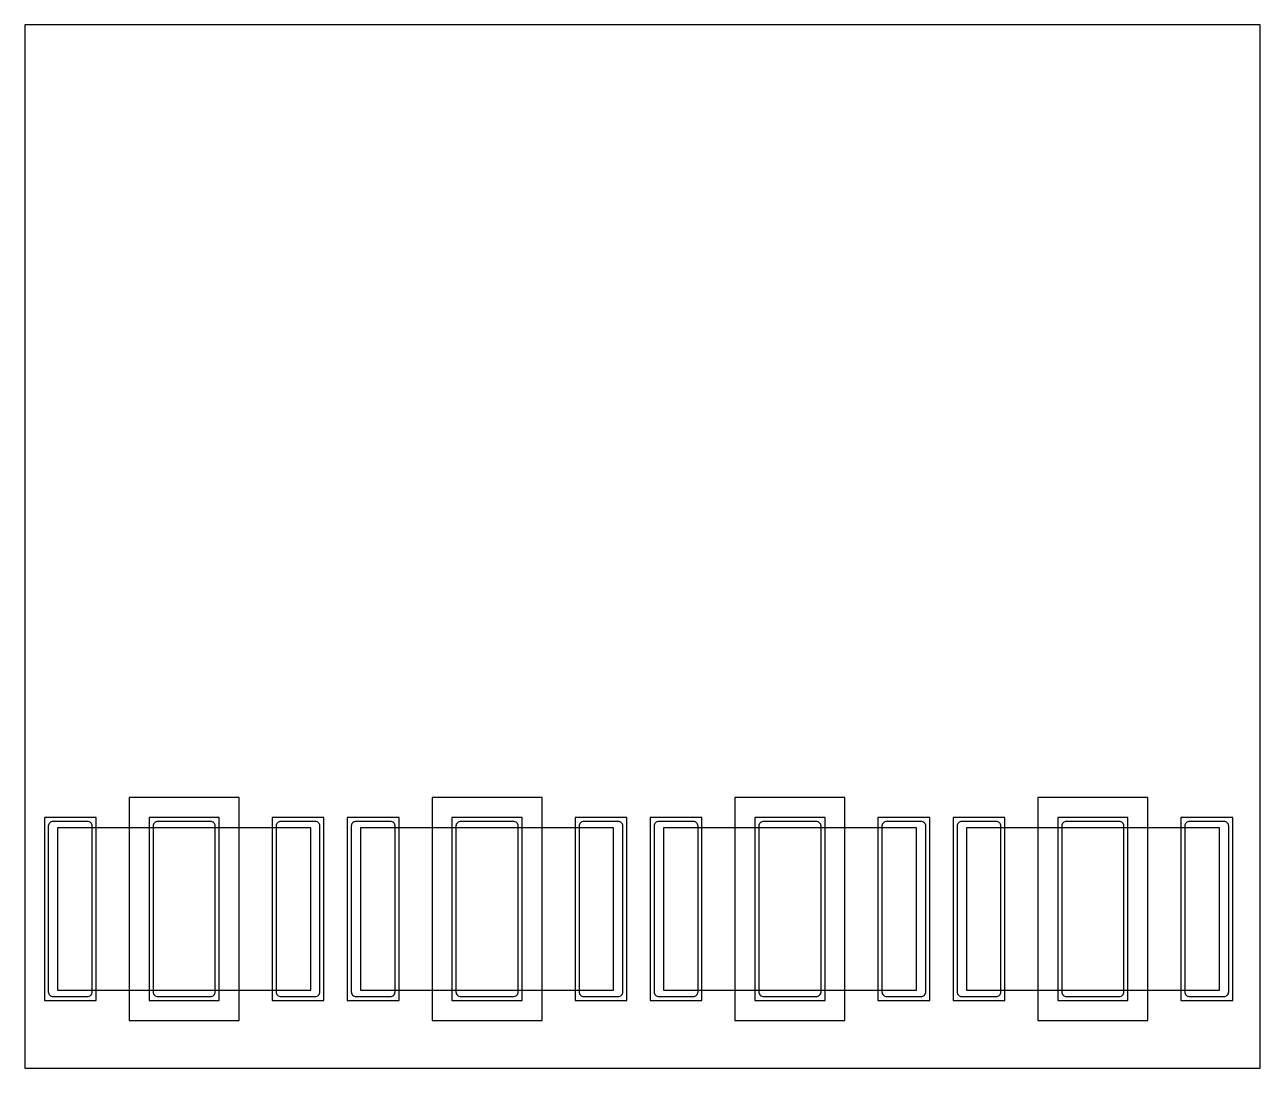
# Model space of a CAD drawing. Extents: x 0 to 155, y 0 to 131.
import ezdxf

# ---------------------------------------------------------------- set-up
doc = ezdxf.new("R2010")
doc.units = 0

msp = doc.modelspace()

# ---------------------------------------------------------------- linework, layer by layer
at = {"layer": 'EXISTING_BOARD_155X131_REFERENCE'}
msp.add_lwpolyline([(0, 0), (155, 0), (155, 131), (0, 131)], close=True, dxfattribs=at)
at = {"layer": 'TDK_ELP32_NOMINAL_3D_OUTLINE'}
for points in [[(4.125, 9.825), (35.875, 9.825), (35.875, 30.175), (4.125, 30.175)], [(42.125, 9.825), (73.875, 9.825), (73.875, 30.175), (42.125, 30.175)], [(80.125, 9.825), (111.875, 9.825), (111.875, 30.175), (80.125, 30.175)], [(118.125, 9.825), (149.875, 9.825), (149.875, 30.175), (118.125, 30.175)]]:
    msp.add_lwpolyline(points, close=True, dxfattribs=at)
at = {"layer": 'V14_COPPER_KEEP_OUT_0P5_PRELIM'}
for points in [[(2.4625, 8.5), (8.9625, 8.5), (8.9625, 31.5), (2.4625, 31.5)], [(15.6, 8.5), (24.4, 8.5), (24.4, 31.5), (15.6, 31.5)], [(31.0375, 8.5), (37.5375, 8.5), (37.5375, 31.5), (31.0375, 31.5)], [(40.4625, 8.5), (46.9625, 8.5), (46.9625, 31.5), (40.4625, 31.5)], [(53.6, 8.5), (62.4, 8.5), (62.4, 31.5), (53.6, 31.5)], [(69.0375, 8.5), (75.5375, 8.5), (75.5375, 31.5), (69.0375, 31.5)], [(78.4625, 8.5), (84.9625, 8.5), (84.9625, 31.5), (78.4625, 31.5)], [(91.6, 8.5), (100.4, 8.5), (100.4, 31.5), (91.6, 31.5)], [(107.0375, 8.5), (113.5375, 8.5), (113.5375, 31.5), (107.0375, 31.5)], [(116.4625, 8.5), (122.9625, 8.5), (122.9625, 31.5), (116.4625, 31.5)], [(129.6, 8.5), (138.4, 8.5), (138.4, 31.5), (129.6, 31.5)], [(145.0375, 8.5), (151.5375, 8.5), (151.5375, 31.5), (145.0375, 31.5)]]:
    msp.add_lwpolyline(points, close=True, dxfattribs=at)
at = {"layer": 'V14_NPTH_SLOT_12_PRELIM'}
for points in [[(7.8625, 9), (7.979554, 9.011529), (8.09211, 9.045672), (8.195842, 9.101118), (8.286764, 9.175736), (8.361382, 9.266658), (8.416828, 9.37039), (8.450971, 9.482946), (8.4625, 9.6), (8.4625, 30.4), (8.450971, 30.517054), (8.416828, 30.62961), (8.361382, 30.733342), (8.286764, 30.824264), (8.195842, 30.898882), (8.09211, 30.954328), (7.979554, 30.988471), (7.8625, 31), (3.5625, 31), (3.445446, 30.988471), (3.33289, 30.954328), (3.229158, 30.898882), (3.138236, 30.824264), (3.063618, 30.733342), (3.008172, 30.62961), (2.974029, 30.517054), (2.9625, 30.4), (2.9625, 9.6), (2.974029, 9.482946), (3.008172, 9.37039), (3.063618, 9.266658), (3.138236, 9.175736), (3.229158, 9.101118), (3.33289, 9.045672), (3.445446, 9.011529), (3.5625, 9)], [(23.3, 9), (23.417054, 9.011529), (23.52961, 9.045672), (23.633342, 9.101118), (23.724264, 9.175736), (23.798882, 9.266658), (23.854328, 9.37039), (23.888471, 9.482946), (23.9, 9.6), (23.9, 30.4), (23.888471, 30.517054), (23.854328, 30.62961), (23.798882, 30.733342), (23.724264, 30.824264), (23.633342, 30.898882), (23.52961, 30.954328), (23.417054, 30.988471), (23.3, 31), (16.7, 31), (16.582946, 30.988471), (16.47039, 30.954328), (16.366658, 30.898882), (16.275736, 30.824264), (16.201118, 30.733342), (16.145672, 30.62961), (16.111529, 30.517054), (16.1, 30.4), (16.1, 9.6), (16.111529, 9.482946), (16.145672, 9.37039), (16.201118, 9.266658), (16.275736, 9.175736), (16.366658, 9.101118), (16.47039, 9.045672), (16.582946, 9.011529), (16.7, 9)], [(36.4375, 9), (36.554554, 9.011529), (36.66711, 9.045672), (36.770842, 9.101118), (36.861764, 9.175736), (36.936382, 9.266658), (36.991828, 9.37039), (37.025971, 9.482946), (37.0375, 9.6), (37.0375, 30.4), (37.025971, 30.517054), (36.991828, 30.62961), (36.936382, 30.733342), (36.861764, 30.824264), (36.770842, 30.898882), (36.66711, 30.954328), (36.554554, 30.988471), (36.4375, 31), (32.1375, 31), (32.020446, 30.988471), (31.90789, 30.954328), (31.804158, 30.898882), (31.713236, 30.824264), (31.638618, 30.733342), (31.583172, 30.62961), (31.549029, 30.517054), (31.5375, 30.4), (31.5375, 9.6), (31.549029, 9.482946), (31.583172, 9.37039), (31.638618, 9.266658), (31.713236, 9.175736), (31.804158, 9.101118), (31.90789, 9.045672), (32.020446, 9.011529), (32.1375, 9)], [(45.8625, 9), (45.979554, 9.011529), (46.09211, 9.045672), (46.195842, 9.101118), (46.286764, 9.175736), (46.361382, 9.266658), (46.416828, 9.37039), (46.450971, 9.482946), (46.4625, 9.6), (46.4625, 30.4), (46.450971, 30.517054), (46.416828, 30.62961), (46.361382, 30.733342), (46.286764, 30.824264), (46.195842, 30.898882), (46.09211, 30.954328), (45.979554, 30.988471), (45.8625, 31), (41.5625, 31), (41.445446, 30.988471), (41.33289, 30.954328), (41.229158, 30.898882), (41.138236, 30.824264), (41.063618, 30.733342), (41.008172, 30.62961), (40.974029, 30.517054), (40.9625, 30.4), (40.9625, 9.6), (40.974029, 9.482946), (41.008172, 9.37039), (41.063618, 9.266658), (41.138236, 9.175736), (41.229158, 9.101118), (41.33289, 9.045672), (41.445446, 9.011529), (41.5625, 9)], [(61.3, 9), (61.417054, 9.011529), (61.52961, 9.045672), (61.633342, 9.101118), (61.724264, 9.175736), (61.798882, 9.266658), (61.854328, 9.37039), (61.888471, 9.482946), (61.9, 9.6), (61.9, 30.4), (61.888471, 30.517054), (61.854328, 30.62961), (61.798882, 30.733342), (61.724264, 30.824264), (61.633342, 30.898882), (61.52961, 30.954328), (61.417054, 30.988471), (61.3, 31), (54.7, 31), (54.582946, 30.988471), (54.47039, 30.954328), (54.366658, 30.898882), (54.275736, 30.824264), (54.201118, 30.733342), (54.145672, 30.62961), (54.111529, 30.517054), (54.1, 30.4), (54.1, 9.6), (54.111529, 9.482946), (54.145672, 9.37039), (54.201118, 9.266658), (54.275736, 9.175736), (54.366658, 9.101118), (54.47039, 9.045672), (54.582946, 9.011529), (54.7, 9)], [(74.4375, 9), (74.554554, 9.011529), (74.66711, 9.045672), (74.770842, 9.101118), (74.861764, 9.175736), (74.936382, 9.266658), (74.991828, 9.37039), (75.025971, 9.482946), (75.0375, 9.6), (75.0375, 30.4), (75.025971, 30.517054), (74.991828, 30.62961), (74.936382, 30.733342), (74.861764, 30.824264), (74.770842, 30.898882), (74.66711, 30.954328), (74.554554, 30.988471), (74.4375, 31), (70.1375, 31), (70.020446, 30.988471), (69.90789, 30.954328), (69.804158, 30.898882), (69.713236, 30.824264), (69.638618, 30.733342), (69.583172, 30.62961), (69.549029, 30.517054), (69.5375, 30.4), (69.5375, 9.6), (69.549029, 9.482946), (69.583172, 9.37039), (69.638618, 9.266658), (69.713236, 9.175736), (69.804158, 9.101118), (69.90789, 9.045672), (70.020446, 9.011529), (70.1375, 9)], [(83.8625, 9), (83.979554, 9.011529), (84.09211, 9.045672), (84.195842, 9.101118), (84.286764, 9.175736), (84.361382, 9.266658), (84.416828, 9.37039), (84.450971, 9.482946), (84.4625, 9.6), (84.4625, 30.4), (84.450971, 30.517054), (84.416828, 30.62961), (84.361382, 30.733342), (84.286764, 30.824264), (84.195842, 30.898882), (84.09211, 30.954328), (83.979554, 30.988471), (83.8625, 31), (79.5625, 31), (79.445446, 30.988471), (79.33289, 30.954328), (79.229158, 30.898882), (79.138236, 30.824264), (79.063618, 30.733342), (79.008172, 30.62961), (78.974029, 30.517054), (78.9625, 30.4), (78.9625, 9.6), (78.974029, 9.482946), (79.008172, 9.37039), (79.063618, 9.266658), (79.138236, 9.175736), (79.229158, 9.101118), (79.33289, 9.045672), (79.445446, 9.011529), (79.5625, 9)], [(99.3, 9), (99.417054, 9.011529), (99.52961, 9.045672), (99.633342, 9.101118), (99.724264, 9.175736), (99.798882, 9.266658), (99.854328, 9.37039), (99.888471, 9.482946), (99.9, 9.6), (99.9, 30.4), (99.888471, 30.517054), (99.854328, 30.62961), (99.798882, 30.733342), (99.724264, 30.824264), (99.633342, 30.898882), (99.52961, 30.954328), (99.417054, 30.988471), (99.3, 31), (92.7, 31), (92.582946, 30.988471), (92.47039, 30.954328), (92.366658, 30.898882), (92.275736, 30.824264), (92.201118, 30.733342), (92.145672, 30.62961), (92.111529, 30.517054), (92.1, 30.4), (92.1, 9.6), (92.111529, 9.482946), (92.145672, 9.37039), (92.201118, 9.266658), (92.275736, 9.175736), (92.366658, 9.101118), (92.47039, 9.045672), (92.582946, 9.011529), (92.7, 9)], [(112.4375, 9), (112.554554, 9.011529), (112.66711, 9.045672), (112.770842, 9.101118), (112.861764, 9.175736), (112.936382, 9.266658), (112.991828, 9.37039), (113.025971, 9.482946), (113.0375, 9.6), (113.0375, 30.4), (113.025971, 30.517054), (112.991828, 30.62961), (112.936382, 30.733342), (112.861764, 30.824264), (112.770842, 30.898882), (112.66711, 30.954328), (112.554554, 30.988471), (112.4375, 31), (108.1375, 31), (108.020446, 30.988471), (107.90789, 30.954328), (107.804158, 30.898882), (107.713236, 30.824264), (107.638618, 30.733342), (107.583172, 30.62961), (107.549029, 30.517054), (107.5375, 30.4), (107.5375, 9.6), (107.549029, 9.482946), (107.583172, 9.37039), (107.638618, 9.266658), (107.713236, 9.175736), (107.804158, 9.101118), (107.90789, 9.045672), (108.020446, 9.011529), (108.1375, 9)], [(121.8625, 9), (121.979554, 9.011529), (122.09211, 9.045672), (122.195842, 9.101118), (122.286764, 9.175736), (122.361382, 9.266658), (122.416828, 9.37039), (122.450971, 9.482946), (122.4625, 9.6), (122.4625, 30.4), (122.450971, 30.517054), (122.416828, 30.62961), (122.361382, 30.733342), (122.286764, 30.824264), (122.195842, 30.898882), (122.09211, 30.954328), (121.979554, 30.988471), (121.8625, 31), (117.5625, 31), (117.445446, 30.988471), (117.33289, 30.954328), (117.229158, 30.898882), (117.138236, 30.824264), (117.063618, 30.733342), (117.008172, 30.62961), (116.974029, 30.517054), (116.9625, 30.4), (116.9625, 9.6), (116.974029, 9.482946), (117.008172, 9.37039), (117.063618, 9.266658), (117.138236, 9.175736), (117.229158, 9.101118), (117.33289, 9.045672), (117.445446, 9.011529), (117.5625, 9)], [(137.3, 9), (137.417054, 9.011529), (137.52961, 9.045672), (137.633342, 9.101118), (137.724264, 9.175736), (137.798882, 9.266658), (137.854328, 9.37039), (137.888471, 9.482946), (137.9, 9.6), (137.9, 30.4), (137.888471, 30.517054), (137.854328, 30.62961), (137.798882, 30.733342), (137.724264, 30.824264), (137.633342, 30.898882), (137.52961, 30.954328), (137.417054, 30.988471), (137.3, 31), (130.7, 31), (130.582946, 30.988471), (130.47039, 30.954328), (130.366658, 30.898882), (130.275736, 30.824264), (130.201118, 30.733342), (130.145672, 30.62961), (130.111529, 30.517054), (130.1, 30.4), (130.1, 9.6), (130.111529, 9.482946), (130.145672, 9.37039), (130.201118, 9.266658), (130.275736, 9.175736), (130.366658, 9.101118), (130.47039, 9.045672), (130.582946, 9.011529), (130.7, 9)], [(150.4375, 9), (150.554554, 9.011529), (150.66711, 9.045672), (150.770842, 9.101118), (150.861764, 9.175736), (150.936382, 9.266658), (150.991828, 9.37039), (151.025971, 9.482946), (151.0375, 9.6), (151.0375, 30.4), (151.025971, 30.517054), (150.991828, 30.62961), (150.936382, 30.733342), (150.861764, 30.824264), (150.770842, 30.898882), (150.66711, 30.954328), (150.554554, 30.988471), (150.4375, 31), (146.1375, 31), (146.020446, 30.988471), (145.90789, 30.954328), (145.804158, 30.898882), (145.713236, 30.824264), (145.638618, 30.733342), (145.583172, 30.62961), (145.549029, 30.517054), (145.5375, 30.4), (145.5375, 9.6), (145.549029, 9.482946), (145.583172, 9.37039), (145.638618, 9.266658), (145.713236, 9.175736), (145.804158, 9.101118), (145.90789, 9.045672), (146.020446, 9.011529), (146.1375, 9)]]:
    msp.add_lwpolyline(points, close=True, dxfattribs=at)
at = {"layer": 'WINDING_U_CENTRELINE_CONCEPT_NOT_COPPER'}
for points in [[(13.1, 34), (13.1, 6), (26.9, 6), (26.9, 34)], [(51.1, 34), (51.1, 6), (64.9, 6), (64.9, 34)], [(89.1, 34), (89.1, 6), (102.9, 6), (102.9, 34)], [(127.1, 34), (127.1, 6), (140.9, 6), (140.9, 34)]]:
    msp.add_lwpolyline(points, close=True, dxfattribs=at)

doc.saveas('drawing.dxf')
